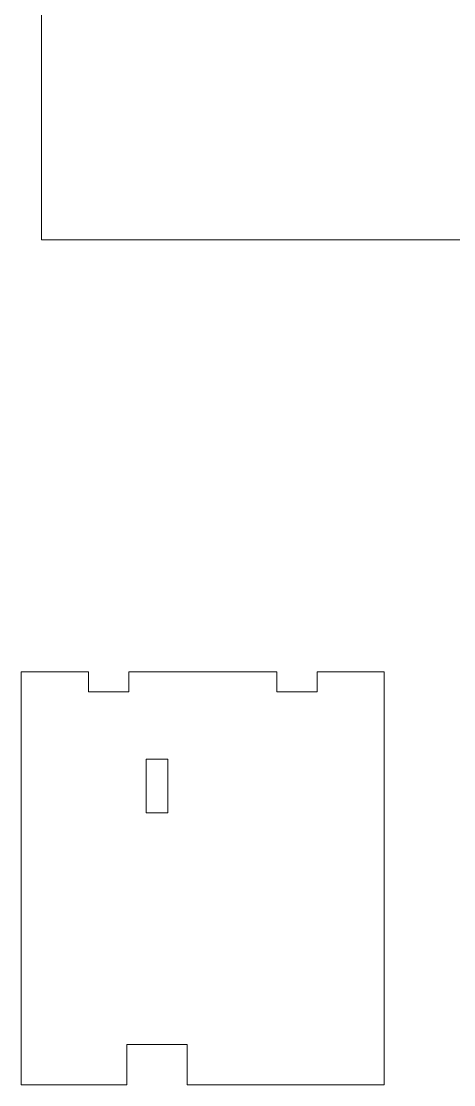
# Model space of a CAD drawing. Header units: millimetres. Extents: x -516 to 519, y -297 to 340.
# Drawn here: x -21.9 to 42.5, y -83 to 75.4 of the extents above; entities that cross this region are included whole.
import ezdxf

# ---------------------------------------------------------------- set-up
doc = ezdxf.new("R2010")
doc.units = ezdxf.units.MM
doc.header["$MEASUREMENT"] = 0
doc.layers.add('layer 1', color=7, linetype='Continuous')

msp = doc.modelspace()

# ---------------------------------------------------------------- linework, layer by layer
at = {"layer": 'layer 1', "color": 242, "lineweight": 18}
msp.add_open_spline([(-18.9439, 249.3798), (-18.9439, 249.3798), (506.06, 249.3798), (506.06, 249.3798), (506.06, 249.3798), (506.06, 42.8579), (506.06, 42.8579), (506.06, 42.8579), (-18.9439, 42.8579), (-18.9439, 42.8579), (-18.9439, 42.8579), (-18.9439, 249.3798), (-18.9439, 249.3798)], degree=3, knots=[0, 0, 0, 0, 0.25, 0.25, 0.25, 0.5, 0.5, 0.5, 0.75, 0.75, 0.75, 1, 1, 1, 1], dxfattribs=at)
at = {"layer": 'layer 1', "color": 250, "lineweight": 18}
for points, knots in [([(-5.9252, -24.466), (-5.9252, -24.466), (-5.9252, -21.4645), (-5.9252, -21.4645), (-5.9252, -21.4645), (16.117, -21.4645), (16.117, -21.4645), (16.117, -21.4645), (16.117, -24.466), (16.117, -24.466), (16.117, -24.466), (22.1195, -24.466), (22.1195, -24.466), (22.1195, -24.466), (22.1195, -21.4645), (22.1195, -21.4645), (22.1195, -21.4645), (32.1248, -21.4645), (32.1248, -21.4645), (32.1248, -21.4645), (32.1248, -82.9722), (32.1248, -82.9722), (32.1248, -82.9722), (2.7887, -82.9722), (2.7887, -82.9722), (2.7887, -82.9722), (2.7887, -76.969), (2.7887, -76.969), (2.7887, -76.969), (-6.2161, -76.969), (-6.2161, -76.969), (-6.2161, -76.969), (-6.2161, -82.9722), (-6.2161, -82.9722), (-6.2161, -82.9722), (-21.9331, -82.9722), (-21.9331, -82.9722), (-21.9331, -82.9722), (-21.9331, -21.4645), (-21.9331, -21.4645), (-21.9331, -21.4645), (-11.9284, -21.4645), (-11.9284, -21.4645), (-11.9284, -21.4645), (-11.9284, -24.466), (-11.9284, -24.466), (-11.9284, -24.466), (-5.9252, -24.466), (-5.9252, -24.466)], [0, 0, 0, 0, 0.0625, 0.0625, 0.0625, 0.125, 0.125, 0.125, 0.1875, 0.1875, 0.1875, 0.25, 0.25, 0.25, 0.3125, 0.3125, 0.3125, 0.375, 0.375, 0.375, 0.4375, 0.4375, 0.4375, 0.5, 0.5, 0.5, 0.5625, 0.5625, 0.5625, 0.625, 0.625, 0.625, 0.6875, 0.6875, 0.6875, 0.75, 0.75, 0.75, 0.8125, 0.8125, 0.8125, 0.875, 0.875, 0.875, 0.9375, 0.9375, 0.9375, 1, 1, 1, 1]), ([(-3.3137, -34.4707), (-3.3137, -34.4707), (-3.3137, -42.475), (-3.3137, -42.475), (-3.3137, -42.475), (-0.1137, -42.475), (-0.1137, -42.475), (-0.1137, -42.475), (-0.1137, -34.4707), (-0.1137, -34.4707), (-0.1137, -34.4707), (-3.3137, -34.4707), (-3.3137, -34.4707)], [0, 0, 0, 0, 0.25, 0.25, 0.25, 0.5, 0.5, 0.5, 0.75, 0.75, 0.75, 1, 1, 1, 1])]:
    msp.add_open_spline(points, degree=3, knots=knots, dxfattribs=at)

doc.saveas('drawing.dxf')
